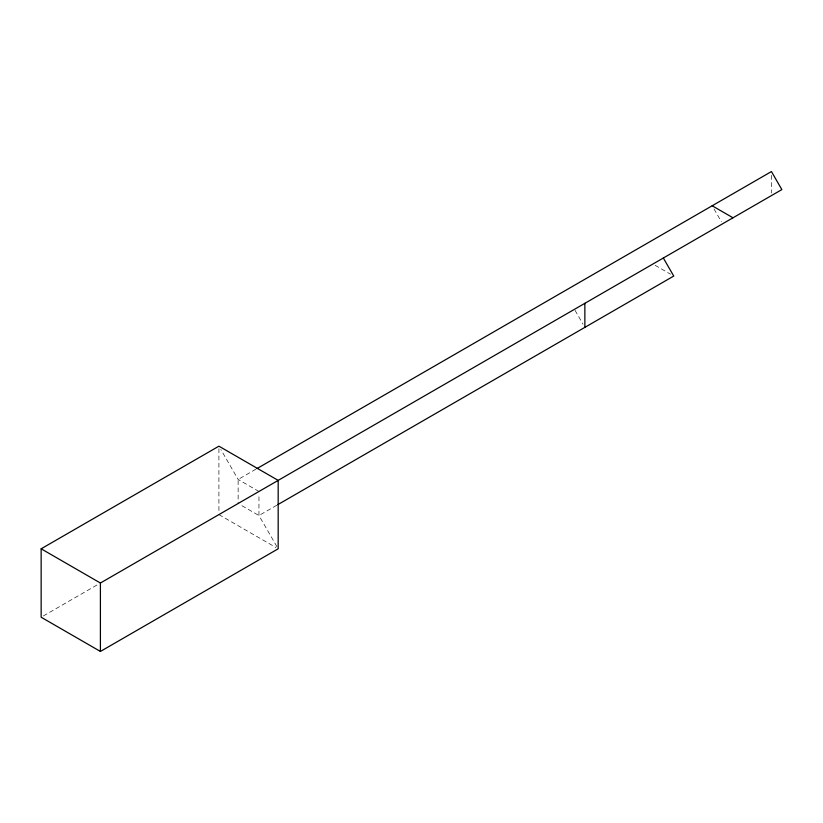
<?xml version="1.0" encoding="UTF-8"?>
<svg xmlns="http://www.w3.org/2000/svg" width="823" height="823" viewBox="0 0 823 823"><rect width="100%" height="100%" fill="white"/><g stroke="black" fill="none" stroke-linecap="round" stroke-linejoin="round"><path stroke-width="0.62" stroke-dasharray="4.12 3.09" d="M255.932 469.172L238.135 479.459L238.135 503.501M43.372 615.954L98.925 583.877M276.754 505.26L258.957 515.527L240.326 504.777M655.118 265.294L670.467 274.152M258.957 491.485L238.135 479.459L220.842 449.502M218.918 514.601L275.983 547.542M714.014 208.949L721.37 221.685M575.071 310.394L583.034 324.19M276.888 546.595L258.957 515.527L258.957 494.016M771.439 175.35L771.439 193.076M218.918 448.71L218.918 512.06"/><path stroke-width="1.23" d="M41.15 548.807L218.918 446.179L278.174 480.385L278.174 548.807L100.406 651.446L41.15 617.229L41.15 548.807L100.406 583.023L781.85 189.588L771.439 171.554L257.054 468.534M277.865 504.612L673.749 276.055L663.338 258.011M712.183 205.771L733.005 217.797M584.865 303.317L584.865 327.369M100.406 583.023L100.406 651.446"/></g></svg>
